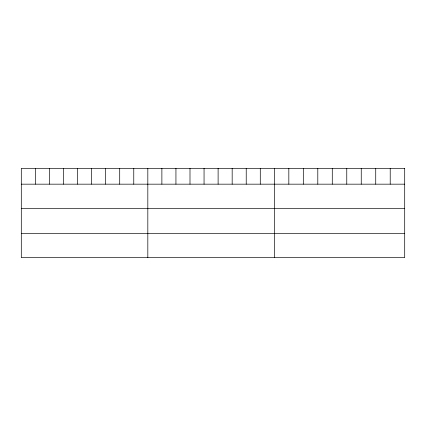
<?xml version="1.0" encoding="UTF-8"?>
<svg xmlns="http://www.w3.org/2000/svg" width="426" height="426" viewBox="0 0 426 426"><rect width="100%" height="100%" fill="white"/><g stroke="black" fill="none" stroke-linecap="round" stroke-linejoin="round"><path stroke-width="0.64" d="M21.3 184.17L404.7 184.17M21.3 208.415L404.7 208.415M21.3 233.395L404.7 233.395M390.216 168.355L390.216 184.17M375.732 168.355L375.732 184.17M361.248 168.355L361.248 184.17M346.764 168.355L346.764 184.17M332.28 168.355L332.28 184.17M317.796 168.355L317.796 184.17M303.312 168.355L303.312 184.17M288.828 168.355L288.828 184.17M274.344 168.355L274.344 257.645M260.286 168.355L260.286 184.17M246.228 168.355L246.228 184.17M232.17 168.355L232.17 184.17M218.112 168.355L218.112 184.17M204.054 168.355L204.054 184.17M189.996 168.355L189.996 184.17M175.938 168.355L175.938 184.17M161.88 168.355L161.88 184.17M147.822 168.355L147.822 257.645M133.764 168.355L133.764 184.17M119.706 168.355L119.706 184.17M105.648 168.355L105.648 184.17M91.59 168.355L91.59 184.17M77.532 168.355L77.532 184.17M63.474 168.355L63.474 184.17M49.416 168.355L49.416 184.17M35.358 168.355L35.358 184.17M404.7 168.355L21.3 168.355L21.3 257.645L404.7 257.645L404.7 168.355"/></g></svg>
